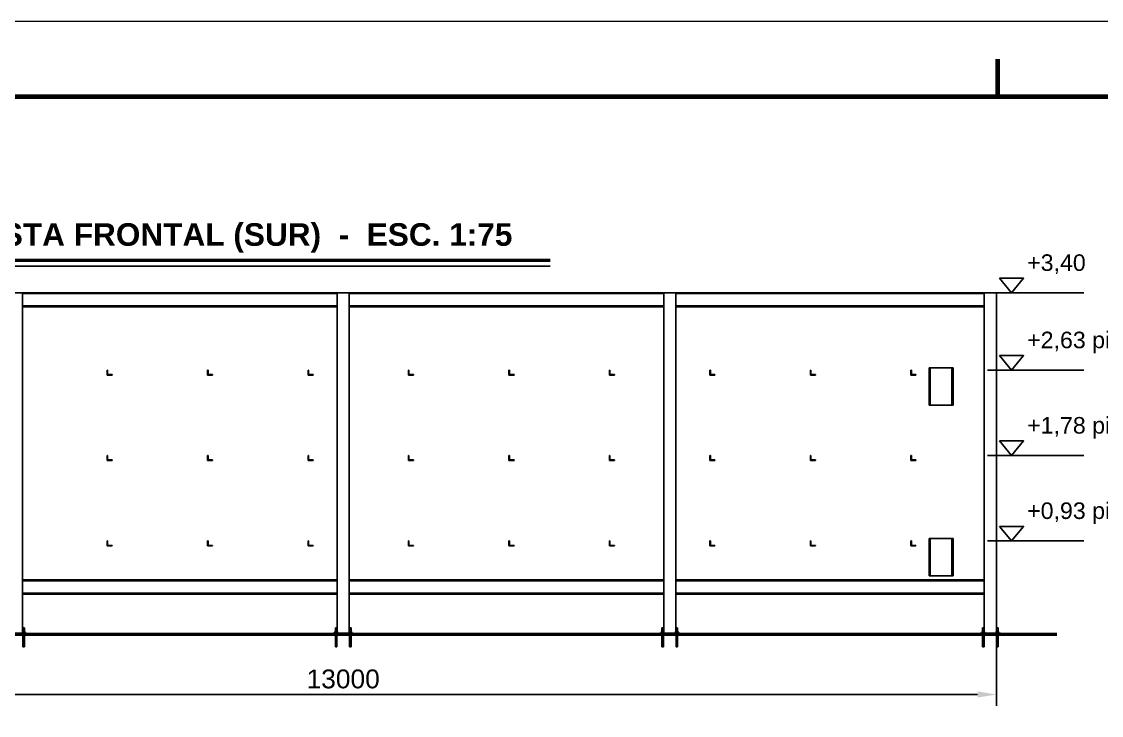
# Model space of a CAD drawing. Header units: millimetres. Extents: x 0 to 420, y 0 to 297.
# Drawn here: x 80.5 to 223.8, y 204.9 to 297 of the extents above; entities that cross this region are included whole.
import ezdxf
from ezdxf.enums import TextEntityAlignment as Align

# ---------------------------------------------------------------- set-up
doc = ezdxf.new("R2010")
doc.units = ezdxf.units.MM
doc.header["$LTSCALE"] = 0.5
for name, color, linetype, lineweight in [('CONTORNO', 7, 'CONTINUOUS', 50), ('COTAS', 7, 'CONTINUOUS', 25), ('FINO', 7, 'CONTINUOUS', 25), ('HOJA', 8, 'CONTINUOUS', 13), ('RECUADRO', 7, 'CONTINUOUS', 70), ('TEXTO', 7, 'CONTINUOUS', 25)]:
    doc.layers.add(name, color=color, linetype=linetype, lineweight=lineweight)
doc.styles.add('NEGRITA', font='arialbd.ttf')
doc.styles.get("Standard").update_dxf_attribs({"font": 'arial.ttf'})
doc.dimstyles.new('IRAM', dxfattribs={"dimtxt": 2.5, "dimasz": 2.5, "dimexe": 1.5, "dimexo": 1, "dimgap": 0.8, "dimtad": 1, "dimdec": 1, "dimtxsty": 'Standard', "dimcen": 2.5, "dimazin": 3, "dimtfac": 1, "dimtmove": 0, "dimatfit": 3})

msp = doc.modelspace()

# ---------------------------------------------------------------- linework, layer by layer
at = {"layer": 'CONTORNO'}
for p, q in [((36, 265.3333), (150.66, 265.3333)), ((28.5333, 215.6667), (217.8667, 215.6667))]:
    msp.add_line(p, q, dxfattribs=at)
at = {"layer": 'COTAS'}
for p, q in [((208.6667, 261), (221.4667, 261)), ((208.6667, 250.7333), (221.4667, 250.7333)), ((208.6667, 239.4), (221.4667, 239.4)), ((208.6667, 228.0667), (221.4667, 228.0667))]:
    msp.add_line(p, q, dxfattribs=at)
for points in [[(210.2667, 262.92), (213.4667, 262.92), (211.8667, 261)], [(210.2667, 252.6533), (213.4667, 252.6533), (211.8667, 250.7333)], [(210.2667, 241.32), (213.4667, 241.32), (211.8667, 239.4)], [(210.2667, 229.9867), (213.4667, 229.9867), (211.8667, 228.0667)]]:
    msp.add_lwpolyline(points, close=True, dxfattribs=at)
at = {"layer": 'FINO'}
for p, q in [((36, 264.5333), (150.66, 264.5333)), ((80.6667, 261), (79.0667, 261)), ((80.6667, 216.0133), (80.6667, 261)), ((80.6667, 261), (122.4, 261)), ((80.6667, 260.8853), (122.4, 260.8853)), ((122.4, 216.0133), (122.4, 261)), ((124, 261), (122.4, 261)), ((124, 216.0133), (124, 261)), ((124, 261), (165.7333, 261)), ((124, 260.8853), (165.7333, 260.8853)), ((165.7333, 216.0133), (165.7333, 261)), ((167.3333, 261), (165.7333, 261)), ((167.3333, 216.0133), (167.3333, 261)), ((167.3333, 261), (208.2667, 261)), ((167.3333, 260.8853), (208.2667, 260.8853)), ((208.2667, 216.0133), (208.2667, 261)), ((209.8667, 261), (208.2667, 261)), ((209.8667, 216.0133), (209.8667, 261)), ((80.6667, 259.248), (122.4, 259.248)), ((80.6667, 259.1333), (122.4, 259.1333)), ((124, 259.248), (165.7333, 259.248)), ((124, 259.1333), (165.7333, 259.1333)), ((167.3333, 259.248), (208.2667, 259.248)), ((167.3333, 259.1333), (208.2667, 259.1333)), ((91.9333, 250.7333), (91.8667, 250.7333)), ((91.8667, 250.7333), (91.8667, 250.0667)), ((91.9333, 250.1333), (91.9333, 250.7333)), ((105.2667, 250.7333), (105.2, 250.7333)), ((105.2, 250.7333), (105.2, 250.0667)), ((105.2667, 250.1333), (105.2667, 250.7333)), ((118.6, 250.7333), (118.5333, 250.7333)), ((118.5333, 250.7333), (118.5333, 250.0667)), ((118.6, 250.1333), (118.6, 250.7333)), ((131.9333, 250.7333), (131.8667, 250.7333)), ((131.8667, 250.7333), (131.8667, 250.0667)), ((131.9333, 250.1333), (131.9333, 250.7333)), ((145.2667, 250.7333), (145.2, 250.7333)), ((145.2, 250.7333), (145.2, 250.0667)), ((145.2667, 250.1333), (145.2667, 250.7333)), ((158.6, 250.7333), (158.5333, 250.7333)), ((158.5333, 250.7333), (158.5333, 250.0667)), ((158.6, 250.1333), (158.6, 250.7333)), ((171.9333, 250.7333), (171.8667, 250.7333)), ((171.8667, 250.7333), (171.8667, 250.0667)), ((171.9333, 250.1333), (171.9333, 250.7333)), ((185.2667, 250.7333), (185.2, 250.7333)), ((185.2, 250.7333), (185.2, 250.0667)), ((185.2667, 250.1333), (185.2667, 250.7333)), ((198.6, 250.7333), (198.5333, 250.7333)), ((198.5333, 250.7333), (198.5333, 250.0667)), ((198.6, 250.1333), (198.6, 250.7333)), ((200.9333, 246.0933), (200.9333, 251.0267)), ((200.9333, 251.0267), (204.1333, 251.0267)), ((200.9333, 246.0933), (200.9333, 251.0267)), ((200.9333, 251.0267), (201.0933, 251.0267)), ((201.0933, 246.0933), (201.0933, 251.0267)), ((203.9733, 246.0933), (203.9733, 251.0267)), ((203.9733, 251.0267), (204.1333, 251.0267)), ((204.1333, 246.0933), (204.1333, 251.0267)), ((204.1333, 246.0933), (204.1333, 251.0267)), ((91.8667, 250.0667), (92.5333, 250.0667)), ((92.5333, 250.1333), (91.9333, 250.1333)), ((92.5333, 250.0667), (92.5333, 250.1333)), ((105.2, 250.0667), (105.8667, 250.0667)), ((105.8667, 250.1333), (105.2667, 250.1333)), ((105.8667, 250.0667), (105.8667, 250.1333)), ((118.5333, 250.0667), (119.2, 250.0667)), ((119.2, 250.1333), (118.6, 250.1333)), ((119.2, 250.0667), (119.2, 250.1333)), ((131.8667, 250.0667), (132.5333, 250.0667)), ((132.5333, 250.1333), (131.9333, 250.1333)), ((132.5333, 250.0667), (132.5333, 250.1333)), ((145.2, 250.0667), (145.8667, 250.0667)), ((145.8667, 250.1333), (145.2667, 250.1333)), ((145.8667, 250.0667), (145.8667, 250.1333)), ((158.5333, 250.0667), (159.2, 250.0667)), ((159.2, 250.1333), (158.6, 250.1333)), ((159.2, 250.0667), (159.2, 250.1333)), ((171.8667, 250.0667), (172.5333, 250.0667)), ((172.5333, 250.1333), (171.9333, 250.1333)), ((172.5333, 250.0667), (172.5333, 250.1333)), ((185.2, 250.0667), (185.8667, 250.0667)), ((185.8667, 250.1333), (185.2667, 250.1333)), ((185.8667, 250.0667), (185.8667, 250.1333)), ((198.5333, 250.0667), (199.2, 250.0667)), ((199.2, 250.1333), (198.6, 250.1333)), ((199.2, 250.0667), (199.2, 250.1333)), ((200.9333, 246.0933), (204.1333, 246.0933)), ((200.9333, 246.0933), (201.0933, 246.0933)), ((203.9733, 246.0933), (204.1333, 246.0933)), ((91.9333, 239.4), (91.8667, 239.4)), ((91.8667, 239.4), (91.8667, 238.7333)), ((91.9333, 238.8), (91.9333, 239.4)), ((105.2667, 239.4), (105.2, 239.4)), ((105.2, 239.4), (105.2, 238.7333)), ((105.2667, 238.8), (105.2667, 239.4)), ((118.6, 239.4), (118.5333, 239.4)), ((118.5333, 239.4), (118.5333, 238.7333)), ((118.6, 238.8), (118.6, 239.4)), ((131.9333, 239.4), (131.8667, 239.4)), ((131.8667, 239.4), (131.8667, 238.7333)), ((131.9333, 238.8), (131.9333, 239.4)), ((145.2667, 239.4), (145.2, 239.4)), ((145.2, 239.4), (145.2, 238.7333)), ((145.2667, 238.8), (145.2667, 239.4)), ((158.6, 239.4), (158.5333, 239.4)), ((158.5333, 239.4), (158.5333, 238.7333)), ((158.6, 238.8), (158.6, 239.4)), ((171.9333, 239.4), (171.8667, 239.4)), ((171.8667, 239.4), (171.8667, 238.7333)), ((171.9333, 238.8), (171.9333, 239.4)), ((185.2667, 239.4), (185.2, 239.4)), ((185.2, 239.4), (185.2, 238.7333)), ((185.2667, 238.8), (185.2667, 239.4)), ((198.6, 239.4), (198.5333, 239.4)), ((198.5333, 239.4), (198.5333, 238.7333)), ((198.6, 238.8), (198.6, 239.4)), ((91.8667, 238.7333), (92.5333, 238.7333)), ((92.5333, 238.8), (91.9333, 238.8)), ((92.5333, 238.7333), (92.5333, 238.8)), ((105.2, 238.7333), (105.8667, 238.7333)), ((105.8667, 238.8), (105.2667, 238.8)), ((105.8667, 238.7333), (105.8667, 238.8)), ((118.5333, 238.7333), (119.2, 238.7333)), ((119.2, 238.8), (118.6, 238.8)), ((119.2, 238.7333), (119.2, 238.8)), ((131.8667, 238.7333), (132.5333, 238.7333)), ((132.5333, 238.8), (131.9333, 238.8)), ((132.5333, 238.7333), (132.5333, 238.8)), ((145.2, 238.7333), (145.8667, 238.7333)), ((145.8667, 238.8), (145.2667, 238.8)), ((145.8667, 238.7333), (145.8667, 238.8)), ((158.5333, 238.7333), (159.2, 238.7333)), ((159.2, 238.8), (158.6, 238.8)), ((159.2, 238.7333), (159.2, 238.8)), ((171.8667, 238.7333), (172.5333, 238.7333)), ((172.5333, 238.8), (171.9333, 238.8)), ((172.5333, 238.7333), (172.5333, 238.8)), ((185.2, 238.7333), (185.8667, 238.7333)), ((185.8667, 238.8), (185.2667, 238.8)), ((185.8667, 238.7333), (185.8667, 238.8)), ((198.5333, 238.7333), (199.2, 238.7333)), ((199.2, 238.8), (198.6, 238.8)), ((199.2, 238.7333), (199.2, 238.8)), ((91.9333, 228.0667), (91.8667, 228.0667)), ((91.8667, 228.0667), (91.8667, 227.4)), ((91.9333, 227.4667), (91.9333, 228.0667)), ((105.2667, 228.0667), (105.2, 228.0667)), ((105.2, 228.0667), (105.2, 227.4)), ((105.2667, 227.4667), (105.2667, 228.0667)), ((118.6, 228.0667), (118.5333, 228.0667)), ((118.5333, 228.0667), (118.5333, 227.4)), ((118.6, 227.4667), (118.6, 228.0667)), ((131.9333, 228.0667), (131.8667, 228.0667)), ((131.8667, 228.0667), (131.8667, 227.4)), ((131.9333, 227.4667), (131.9333, 228.0667)), ((145.2667, 228.0667), (145.2, 228.0667)), ((145.2, 228.0667), (145.2, 227.4)), ((145.2667, 227.4667), (145.2667, 228.0667)), ((158.6, 228.0667), (158.5333, 228.0667)), ((158.5333, 228.0667), (158.5333, 227.4)), ((158.6, 227.4667), (158.6, 228.0667)), ((171.9333, 228.0667), (171.8667, 228.0667)), ((171.8667, 228.0667), (171.8667, 227.4)), ((171.9333, 227.4667), (171.9333, 228.0667)), ((185.2667, 228.0667), (185.2, 228.0667)), ((185.2, 228.0667), (185.2, 227.4)), ((185.2667, 227.4667), (185.2667, 228.0667)), ((198.6, 228.0667), (198.5333, 228.0667)), ((198.5333, 228.0667), (198.5333, 227.4)), ((198.6, 227.4667), (198.6, 228.0667)), ((200.9333, 223.4267), (200.9333, 228.36)), ((200.9333, 228.36), (204.1333, 228.36)), ((200.9333, 223.4267), (200.9333, 228.36)), ((200.9333, 228.36), (201.0933, 228.36)), ((201.0933, 223.4267), (201.0933, 228.36)), ((203.9733, 223.4267), (203.9733, 228.36)), ((203.9733, 228.36), (204.1333, 228.36)), ((204.1333, 223.4267), (204.1333, 228.36)), ((204.1333, 223.4267), (204.1333, 228.36)), ((91.8667, 227.4), (92.5333, 227.4)), ((92.5333, 227.4667), (91.9333, 227.4667)), ((92.5333, 227.4), (92.5333, 227.4667)), ((105.2, 227.4), (105.8667, 227.4)), ((105.8667, 227.4667), (105.2667, 227.4667)), ((105.8667, 227.4), (105.8667, 227.4667)), ((118.5333, 227.4), (119.2, 227.4)), ((119.2, 227.4667), (118.6, 227.4667)), ((119.2, 227.4), (119.2, 227.4667)), ((131.8667, 227.4), (132.5333, 227.4)), ((132.5333, 227.4667), (131.9333, 227.4667)), ((132.5333, 227.4), (132.5333, 227.4667)), ((145.2, 227.4), (145.8667, 227.4)), ((145.8667, 227.4667), (145.2667, 227.4667)), ((145.8667, 227.4), (145.8667, 227.4667)), ((158.5333, 227.4), (159.2, 227.4)), ((159.2, 227.4667), (158.6, 227.4667)), ((159.2, 227.4), (159.2, 227.4667)), ((171.8667, 227.4), (172.5333, 227.4)), ((172.5333, 227.4667), (171.9333, 227.4667)), ((172.5333, 227.4), (172.5333, 227.4667)), ((185.2, 227.4), (185.8667, 227.4)), ((185.8667, 227.4667), (185.2667, 227.4667)), ((185.8667, 227.4), (185.8667, 227.4667)), ((198.5333, 227.4), (199.2, 227.4)), ((199.2, 227.4667), (198.6, 227.4667)), ((199.2, 227.4), (199.2, 227.4667)), ((80.6667, 222.8667), (122.4, 222.8667)), ((80.6667, 222.752), (122.4, 222.752)), ((124, 222.8667), (165.7333, 222.8667)), ((124, 222.752), (165.7333, 222.752)), ((167.3333, 222.8667), (208.2667, 222.8667)), ((167.3333, 222.752), (208.2667, 222.752)), ((200.9333, 223.4267), (204.1333, 223.4267)), ((200.9333, 223.4267), (201.0933, 223.4267)), ((203.9733, 223.4267), (204.1333, 223.4267)), ((80.6667, 221.1147), (122.4, 221.1147)), ((80.6667, 221), (122.4, 221)), ((124, 221.1147), (165.7333, 221.1147)), ((124, 221), (165.7333, 221)), ((167.3333, 221.1147), (208.2667, 221.1147)), ((167.3333, 221), (208.2667, 221)), ((80.6933, 216.0133), (80.6933, 216.5333)), ((80.9067, 216.0133), (80.9067, 216.5333)), ((122.16, 216.0133), (122.16, 216.5333)), ((122.3733, 216.0133), (122.3733, 216.5333)), ((124.0267, 216.0133), (124.0267, 216.5333)), ((124.24, 216.0133), (124.24, 216.5333)), ((165.4933, 216.0133), (165.4933, 216.5333)), ((165.7067, 216.0133), (165.7067, 216.5333)), ((167.36, 216.0133), (167.36, 216.5333)), ((167.5733, 216.0133), (167.5733, 216.5333)), ((208.0267, 216.0133), (208.0267, 216.5333)), ((208.24, 216.0133), (208.24, 216.5333)), ((209.8933, 216.0133), (209.8933, 216.5333)), ((210.1067, 216.0133), (210.1067, 216.5333)), ((78.5333, 215.8267), (81.2, 215.8267)), ((78.5333, 215.6667), (81.2, 215.6667)), ((80.6, 215.8267), (80.6, 215.8667)), ((80.64, 215.8267), (80.64, 216.0133)), ((80.64, 216.0133), (80.96, 216.0133)), ((80.6933, 214), (80.6933, 215.6667)), ((80.9067, 214), (80.9067, 215.6667)), ((80.96, 215.8267), (80.96, 216.0133)), ((81, 215.8267), (81, 215.8667)), ((81.2, 215.6667), (81.2, 215.8267)), ((121.8667, 215.6667), (121.8667, 215.8267)), ((121.8667, 215.8267), (124.5333, 215.8267)), ((121.8667, 215.6667), (124.5333, 215.6667)), ((122.0667, 215.8267), (122.0667, 215.8667)), ((122.1067, 215.8267), (122.1067, 216.0133)), ((122.1067, 216.0133), (122.4267, 216.0133)), ((122.16, 214), (122.16, 215.6667)), ((122.3733, 214), (122.3733, 215.6667)), ((122.4267, 215.8267), (122.4267, 216.0133)), ((122.4667, 215.8267), (122.4667, 215.8667)), ((123.9333, 215.8267), (123.9333, 215.8667)), ((123.9733, 215.8267), (123.9733, 216.0133)), ((123.9733, 216.0133), (124.2933, 216.0133)), ((124.0267, 214), (124.0267, 215.6667)), ((124.24, 214), (124.24, 215.6667)), ((124.2933, 215.8267), (124.2933, 216.0133)), ((124.3333, 215.8267), (124.3333, 215.8667)), ((124.5333, 215.6667), (124.5333, 215.8267)), ((165.2, 215.6667), (165.2, 215.8267)), ((165.2, 215.8267), (167.8667, 215.8267)), ((165.2, 215.6667), (167.8667, 215.6667)), ((165.4, 215.8267), (165.4, 215.8667)), ((165.44, 215.8267), (165.44, 216.0133)), ((165.44, 216.0133), (165.76, 216.0133)), ((165.4933, 214), (165.4933, 215.6667)), ((165.7067, 214), (165.7067, 215.6667)), ((165.76, 215.8267), (165.76, 216.0133)), ((165.8, 215.8267), (165.8, 215.8667)), ((167.2667, 215.8267), (167.2667, 215.8667)), ((167.3067, 215.8267), (167.3067, 216.0133)), ((167.3067, 216.0133), (167.6267, 216.0133)), ((167.36, 214), (167.36, 215.6667)), ((167.5733, 214), (167.5733, 215.6667)), ((167.6267, 215.8267), (167.6267, 216.0133)), ((167.6667, 215.8267), (167.6667, 215.8667)), ((167.8667, 215.6667), (167.8667, 215.8267)), ((207.7333, 215.6667), (207.7333, 215.8267)), ((207.7333, 215.8267), (210.4, 215.8267)), ((207.7333, 215.6667), (210.4, 215.6667)), ((207.9333, 215.8267), (207.9333, 215.8667)), ((207.9733, 215.8267), (207.9733, 216.0133)), ((207.9733, 216.0133), (208.2933, 216.0133)), ((208.0267, 214), (208.0267, 215.6667)), ((208.24, 214), (208.24, 215.6667)), ((208.2933, 215.8267), (208.2933, 216.0133)), ((208.3333, 215.8267), (208.3333, 215.8667)), ((209.8, 215.8267), (209.8, 215.8667)), ((209.84, 215.8267), (209.84, 216.0133)), ((209.84, 216.0133), (210.16, 216.0133)), ((209.8933, 214), (209.8933, 215.6667)), ((210.1067, 214), (210.1067, 215.6667)), ((210.16, 215.8267), (210.16, 216.0133)), ((210.2, 215.8267), (210.2, 215.8667)), ((210.4, 215.6667), (210.4, 215.8267))]:
    msp.add_line(p, q, dxfattribs=at)
for points in [[(80.6933, 216.5333), (80.7467, 216.5333), (80.8, 216.5333), (80.8533, 216.5333), (80.9067, 216.5333)], [(122.16, 216.5333), (122.2133, 216.5333), (122.2667, 216.5333), (122.32, 216.5333), (122.3733, 216.5333)], [(124.0267, 216.5333), (124.08, 216.5333), (124.1333, 216.5333), (124.1867, 216.5333), (124.24, 216.5333)], [(165.4933, 216.5333), (165.5467, 216.5333), (165.6, 216.5333), (165.6533, 216.5333), (165.7067, 216.5333)], [(167.36, 216.5333), (167.4133, 216.5333), (167.4667, 216.5333), (167.52, 216.5333), (167.5733, 216.5333)], [(208.0267, 216.5333), (208.08, 216.5333), (208.1333, 216.5333), (208.1867, 216.5333), (208.24, 216.5333)], [(209.8933, 216.5333), (209.9467, 216.5333), (210, 216.5333), (210.0533, 216.5333), (210.1067, 216.5333)], [(80.6, 215.8667), (80.7, 215.8667), (80.8, 215.8667), (80.9, 215.8667), (81, 215.8667)], [(122.0667, 215.8667), (122.1667, 215.8667), (122.2667, 215.8667), (122.3667, 215.8667), (122.4667, 215.8667)], [(123.9333, 215.8667), (124.0333, 215.8667), (124.1333, 215.8667), (124.2333, 215.8667), (124.3333, 215.8667)], [(165.4, 215.8667), (165.5, 215.8667), (165.6, 215.8667), (165.7, 215.8667), (165.8, 215.8667)], [(167.2667, 215.8667), (167.3667, 215.8667), (167.4667, 215.8667), (167.5667, 215.8667), (167.6667, 215.8667)], [(207.9333, 215.8667), (208.0333, 215.8667), (208.1333, 215.8667), (208.2333, 215.8667), (208.3333, 215.8667)], [(209.8, 215.8667), (209.9, 215.8667), (210, 215.8667), (210.1, 215.8667), (210.2, 215.8667)], [(80.6933, 214), (80.7467, 214), (80.8, 214), (80.8533, 214), (80.9067, 214)], [(122.16, 214), (122.2133, 214), (122.2667, 214), (122.32, 214), (122.3733, 214)], [(124.0267, 214), (124.08, 214), (124.1333, 214), (124.1867, 214), (124.24, 214)], [(165.4933, 214), (165.5467, 214), (165.6, 214), (165.6533, 214), (165.7067, 214)], [(167.36, 214), (167.4133, 214), (167.4667, 214), (167.52, 214), (167.5733, 214)], [(208.0267, 214), (208.08, 214), (208.1333, 214), (208.1867, 214), (208.24, 214)], [(209.8933, 214), (209.9467, 214), (210, 214), (210.0533, 214), (210.1067, 214)]]:
    msp.add_lwpolyline(points, dxfattribs=at)
at = {"layer": 'HOJA'}
msp.add_lwpolyline([(0, 0), (420, 0), (420, 297), (0, 297)], close=True, dxfattribs=at)
at = {"layer": 'RECUADRO'}
msp.add_line((210, 292), (210, 287), dxfattribs=at)
msp.add_lwpolyline([(20, 10), (410, 10), (410, 287), (20, 287)], close=True, dxfattribs=at)

# ---------------------------------------------------------------- texts
at = {"layer": 'TEXTO', "style": 'NEGRITA'}
msp.add_text('A - ESTRUCTURA, VISTA FRONTAL (SUR)  -  ESC. 1:75', height=3, dxfattribs=at).set_placement((36, 266.3333), align=Align.BOTTOM_LEFT)
at = {"layer": 'TEXTO'}
for s, p in [('+3,40', (213.9467, 263.24)), ('+2,63 piso 1', (213.9467, 252.9733)), ('+1,78 piso 2', (213.9467, 241.64)), ('+0,93 piso 3', (213.9467, 230.3067))]:
    msp.add_text(s, height=2.2, dxfattribs=at).set_placement(p, align=Align.BOTTOM_LEFT)

# ---------------------------------------------------------------- dimensions: what is measured, and where the dimension line sits
at = {"layer": 'COTAS'}
msp.add_linear_dim(base=(36.5333, 207.6667), p1=(36.5333, 215.6667), p2=(209.8667, 215.6667), dimstyle='IRAM', override={"dimlfac": 75}, dxfattribs=at).render()

doc.saveas('drawing.dxf')
